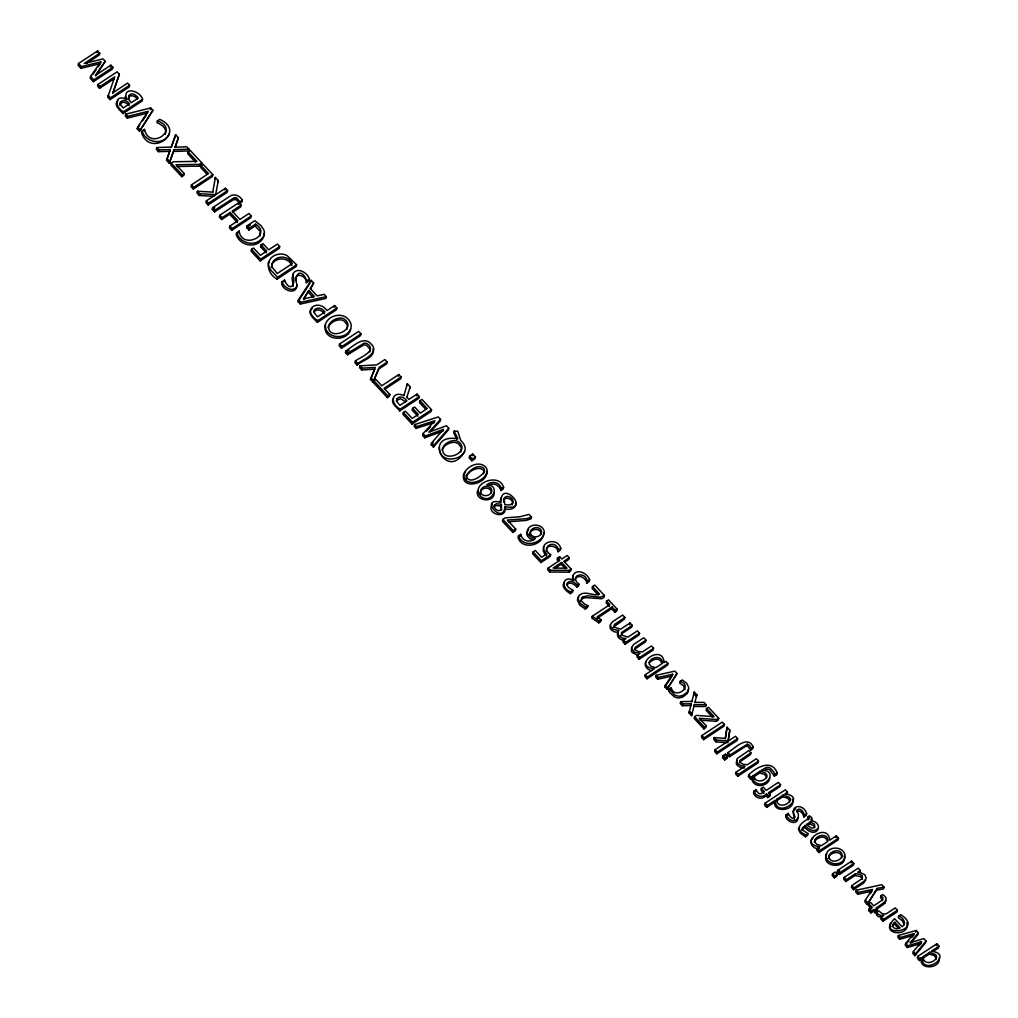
<?xml version="1.0" encoding="UTF-8"?>
<svg xmlns="http://www.w3.org/2000/svg" width="1018" height="1018" viewBox="0 0 1018 1018"><rect width="100%" height="100%" fill="white"/><g stroke="black" fill="none" stroke-linecap="round" stroke-linejoin="round"><path stroke-width="1.5" d="M494.239 492.661C494.532 503.388 475.088 501.48 477.48 490.93M797.832 818.052C797.781 825.776 786.901 822.124 785.654 816.551L786.125 814.782L788.237 813.382C789.23 815.609 792.093 820.139 794.829 817.518L795.033 816.856C788.505 805.009 803.367 802.744 806.663 813.624L806.192 815.405L803.864 816.945C803.355 813.993 799.894 808.763 796.623 811.702M754.3 775.003C753.345 782.753 764.671 782.537 766.898 776.454L766.898 774.952L764.9 772.547L760.115 771.16L754.3 775.003L753.829 776.772L759.644 772.942L764.429 774.329L766.427 776.721L766.439 778.223M503.592 502.001C503.159 495.741 513.059 498.146 512.639 503.363L512.156 504.864M325.404 324.857C324.742 338.37 345.573 340.788 350.497 329.145M271.284 267.556C272.01 257.172 287.916 255.887 291.822 265.38M789.523 802.069L790.044 798.761L789.128 797.247L783.287 794.956L776.836 799.219L776.365 800.988L782.817 796.738L787.614 798.15L789.574 800.53M790.044 798.761L789.993 800.301C787.563 806.358 776.149 807.592 776.836 799.219M935.949 959.401L936.471 956.093L935.555 954.579L929.714 952.288L923.262 956.551L923.135 960.954M936.471 956.093L936.42 957.633C933.99 963.69 922.575 964.924 923.262 956.551M439.394 447.309C438.733 469.145 478.104 456.458 460.747 440.489L457.756 431.263L454.143 431.098L453.672 432.879L456.904 439.216M268.396 262.682C267.543 269.057 274.236 272.926 277.57 277.341L277.1 279.123C264.96 272.633 264.985 255.2 280.115 254.042A10.549 8.869 14.8 0 1 287.051 255.594L296.632 264.756L296.174 266.525L277.1 279.123M296.887 285.269C296.709 295.144 282.851 290.906 281.604 283.513L282.075 281.731L284.544 280.103C290.117 293.489 296.607 283.793 292.688 274.427C296.531 266.131 307.627 272.468 309.459 279.148L308.988 280.93L306.303 282.699C307.08 275.344 293.591 271.551 296.085 280.752M765.651 769.366A4.428 3.716 14.8 0 1 769.761 769.85L774.329 776.072L776.798 774.889L777.256 773.107C772.051 758.55 756.081 767.241 748.777 774.851L748.306 776.632L750.495 778.974L750.966 777.205L752.569 776.149L752.022 779.292A6.693 5.624 14.8 0 0 753.638 782.893C758.385 788.288 769.214 784.98 769.824 777.816M752.569 776.149L752.493 777.51A6.693 5.624 14.8 0 0 754.109 781.111C763.805 791.762 780.157 770.435 761.706 770.117L766.121 767.597A4.428 3.716 14.8 0 1 770.232 768.068L773.718 771.759L774.8 774.291L774.329 776.072M500.067 501.658L500.932 497.878M787.029 793.951L787.499 792.182L785.311 789.828L764.963 803.266L764.493 805.034L766.681 807.389L767.152 805.607L775.105 800.364C770.753 813.967 796.941 811.168 792.259 799.206M775.105 800.364C776.569 820.037 808.521 796.509 784.865 793.913L787.499 792.182M933.391 951.321L938.545 947.923L939.016 946.155L936.827 943.801L917.74 956.398L917.269 958.18L919.458 960.521L919.928 958.752L921.519 957.696C917.485 970.421 940.963 969.251 939.245 957.747M921.519 957.696C922.995 977.369 954.948 953.841 931.292 951.245L939.016 946.155M805.06 825.407L804.589 827.176C807.35 830.803 813.827 834.925 817.518 830.179C820.572 825.483 815.838 820.992 811.231 820.775L811.88 819.859A2.736 2.291 14.8 0 0 811.397 817.301L809.348 815.812L808.101 816.907L808.89 818.612C799.944 823.053 794.015 829.581 805.938 834.989L808.038 833.602L803.075 830.421L802.082 828.296L805.06 825.407C807.821 829.021 814.298 833.144 817.988 828.41M684.898 689.746L683.638 685.865L679.68 683.154L680.151 681.373L682.34 679.935L686.73 683.345L688.728 687.544A9.417 7.915 14.8 0 1 687.494 691.922L683.256 695.243L679.795 696.147A7.8 6.553 14.8 0 1 674.73 695.001L669.055 688.931L671.18 687.532C674.272 700.511 694.378 686.272 680.151 681.373M828.347 858.543C829.123 851.901 841.886 849.534 841.695 857.792M540.902 534.488C541.843 527.973 531.243 527.795 529.869 533.559L529.945 535.239M119.768 105.338L120.404 102.233C122.873 98.81 127.594 100.986 129.579 103.811L123.229 107.997L120.875 105.159L120.404 102.233M725.185 738.826L727.056 727.234L729.842 730.224L727.806 742.822M727.056 727.234L725.452 738.444L714.063 737.554L713.605 739.335L715.934 741.842L726.33 742.695M728.048 741.257L729.842 730.224M128.052 99.51C128.001 93.783 135.661 95.285 137.315 99.344M212.698 192.415L215.358 177.425L218.297 180.58L215.587 194.845M691.782 701.86L694.289 692.036L696.872 694.81L694.861 702.611M691.337 703.782L690.866 705.563L682.315 705.716L680.189 703.438L680.66 701.656L682.785 703.934L691.337 703.782L688.982 712.88L691.566 715.654L694.365 704.647L706.161 704.774L705.69 706.556L693.894 706.428L694.365 704.647M78.539 63.485L78.068 65.267L80.944 68.346L100.349 63.612L100.82 61.843L81.415 66.577L78.539 63.485L97.613 50.9L99.777 53.229L99.306 54.997L86.377 63.536M80.944 68.346L81.415 66.577M100.82 61.843L90.589 76.439L90.118 78.221L93.338 81.669L112.413 69.071L112.871 67.303L110.886 65.165L95.336 75.434L105.248 61.309L103.009 58.904L84.265 63.46L99.777 53.229M97.143 52.681L97.613 50.9M93.338 81.669L93.809 79.888L112.871 67.303M112.883 93.185L119.36 74.263L117.095 71.833L98.021 84.418L97.55 86.199L99.535 88.337L114.27 78.615M105.248 61.309L95.768 75.93M99.535 88.337L100.006 86.555L114.741 76.834L107.755 97.168L110.033 99.611L129.108 87.026L129.579 85.245L127.594 83.107L112.858 92.829L119.36 74.263M110.415 66.946L110.886 65.165M107.755 97.168L108.226 95.387L110.504 97.83L110.033 99.611M117.935 100.807C112.769 104.778 120.557 110.631 123.038 113.583L123.509 111.802L142.571 99.217C140.293 90.653 121.918 85.754 126.69 99.382C114.716 93.541 114.105 107.094 123.509 111.802M125.71 114.169L127.746 116.357L148.234 111.293L137.672 127.034L137.201 128.802L139.53 131.297L152.891 110.3L150.715 107.959L125.71 114.169L125.239 115.95L127.275 118.139L147.775 113.062M127.275 118.139L127.746 116.357M142.571 99.217L142.113 100.986L123.038 113.583M139.53 131.297L152.891 110.3M157.421 120.888C181.14 129.095 149.29 151.198 144.569 129.413L142.036 131.08L141.566 132.862C150.371 158.414 187.108 131.386 159.737 119.36L157.421 120.888L156.95 122.669C161.468 124.336 167.601 128.79 165.26 134.351M144.098 131.182L144.569 129.413M150.244 109.728L150.715 107.959M156.759 147.534L156.288 149.315L158.477 151.657L169.79 151.351L170.261 149.57L158.948 149.875L156.759 147.534L171.189 147.063L175.694 134.796L178.43 137.748L175.032 147.623M158.477 151.657L158.948 149.875M173.607 151.453L188.61 150.957L189.068 149.175L174.078 149.671L169.268 163.262L166.532 160.31L170.261 149.57M175.694 134.796L171.228 147.47M169.268 163.262L174.078 149.671M188.139 151.936L196.919 161.366L173.264 161.76L171.24 163.096L170.769 164.865L181.789 176.699L183.813 175.363L184.271 173.594L176.038 164.751L199.706 164.343L201.869 162.918L190.315 150.499L188.139 151.936L187.681 153.705L195.469 162.091M181.789 176.699L182.247 174.931L184.271 173.594M201.17 165.679L208.512 173.582L191.473 184.831L191.002 186.612L193.318 189.093L212.393 176.508L212.864 174.727L203.193 164.343L201.17 165.679L200.699 167.461L206.998 174.231M177.145 166.494L199.235 166.125L199.706 164.343M193.318 189.093L193.789 187.325L212.864 174.727M201.869 162.918L201.399 164.7L199.235 166.125M212.927 192.109L197.428 191.231L196.958 193.013L199.286 195.507L213.831 196.347M199.286 195.507L199.757 193.738L197.428 191.231M206.374 200.839L205.903 202.62L208.066 204.949L227.141 192.364L227.612 190.582L225.436 188.254L206.374 200.839L208.537 203.18L208.066 204.949M214.9 179.193L215.358 177.425M217.827 182.349L218.297 180.58M238.594 202.022L236.278 199.693L233.287 199.732L214.531 211.884L212.215 209.403L212.686 207.621L229.343 196.627C233.707 193.051 240.032 195.494 242.322 200.253L241.864 202.022L239.459 203.613L239.93 201.831L242.322 200.253M214.531 211.884L215.002 210.115L233.758 197.963L236.749 197.925L239.93 201.831M224.965 190.022L225.436 188.254M219.773 215.243L219.303 217.025L221.631 219.519L229.661 214.213L230.132 212.431L237.907 220.779L229.864 226.085L229.394 227.867L231.71 230.348L250.784 217.763L251.255 215.994L248.939 213.5L239.93 219.443L232.155 211.095L241.164 205.152L238.848 202.658L219.773 215.243L222.089 217.737L221.631 219.519M234.891 199.363L235.362 197.581M231.71 230.348L232.18 228.579L251.255 215.994M238.377 204.44L238.848 202.658M241.164 205.152L240.693 206.921L232.982 212.024M236.647 232.715C240.528 244.778 258.025 247.399 263.827 235.654A10.116 8.513 14.8 0 0 263.764 229.724L260.964 225.602L254.805 220.69L247.081 225.792L246.611 227.561L248.914 230.043L249.385 228.261L255.594 224.164C273.066 235.514 241.66 249.983 239.154 231.061L236.647 232.715L236.189 234.484C240.057 246.547 257.554 249.168 263.357 237.436A10.116 8.513 14.8 0 0 263.866 233.516M238.683 232.842L239.154 231.061M248.914 230.043L255.136 225.945L255.594 224.164M261.015 244.956L266.729 251.102L260.341 255.327L253.533 248.01L251.51 249.346L251.039 251.115L260.163 260.926L279.237 248.341L279.708 246.56L277.392 244.066L268.727 249.792L263.013 243.646L261.015 244.956L260.544 246.738L266.258 252.884M260.163 260.926L260.633 259.145L279.708 246.56M284.073 281.884L284.544 280.103M313.684 283.068L310.172 288.463L317.094 295.894L324.169 294.342L326.333 296.658L325.862 298.427L300.31 304.051L298.007 301.595L298.478 299.814L311.177 280.37L313.684 283.068L310.401 289.163M300.31 304.051L300.781 302.282L298.478 299.814M306.303 282.699L306.774 280.917C301.557 266.78 292.993 274.249 297.243 285.574C294.075 293.235 283.653 287.967 282.075 281.731M310.706 282.151L311.177 280.37M303.708 299.496L308.836 290.512L314.409 296.493L303.389 298.923L308.836 290.512M312.373 308.352C305.833 312.462 314.435 319.143 317.361 322.375L317.832 320.606L336.894 308.009L334.604 305.553L327.032 310.554C317.654 297.867 300.781 310.49 317.832 320.606M334.133 307.321L334.604 305.553M336.894 308.009L336.436 309.79L317.361 322.375M339.592 343.995L339.121 345.764L341.437 348.258L360.512 335.673L360.983 333.891L358.667 331.397L339.592 343.995L341.908 346.476L341.437 348.258M345.496 352.622L345.967 350.841C352.584 346.998 363.591 334.922 371.265 344.122C380.198 353.004 362.866 359.748 357.687 363.439L357.229 365.22L354.9 362.726L355.371 360.945C359.685 357.522 377.933 350.828 367.129 343.702A3.805 3.207 14.8 0 0 364.037 343.231L348.003 353.03L347.532 354.798L345.496 352.622L349.123 350.23M359.952 365.869L359.481 367.651L361.632 369.954L374.815 369.19L370.45 379.421L373.097 382.272L378.747 369.076L386.713 363.82L387.184 362.039L384.868 359.558L376.851 364.838L359.952 365.869L362.103 368.185L375.286 367.409L370.45 379.421M361.632 369.954L362.103 368.185M373.097 382.272L379.218 367.294L387.184 362.039M373.937 380.897L373.466 382.666L387.374 397.618L389.398 396.282L389.869 394.5L384.079 388.278L401.117 377.016L398.801 374.535L381.75 385.784L375.96 379.561L373.937 380.897L387.845 395.837L387.374 397.618M398.331 376.304L398.801 374.535M401.117 377.016L400.659 378.798L384.919 389.181M393.686 398.063C389.576 402.848 397.376 407.62 399.756 410.916L400.227 409.147L419.301 396.549L417.011 394.081L408.943 399.412L406.78 397.084M406.882 385.491L407.353 383.71L410.19 386.764L409.72 388.545M419.925 400.736L427.216 408.562L420.307 413.117L414.593 406.984L412.595 408.307L418.309 414.441L412.188 418.474L405.38 411.157L403.357 412.494L402.886 414.275L412.01 424.086L431.085 411.488L431.556 409.72L421.948 399.4L419.925 400.736L419.454 402.517L425.702 409.223M412.595 408.307L412.125 410.089L417.838 416.209M416.54 395.862L417.011 394.081M412.01 424.086L412.481 422.305L431.556 409.72M419.301 396.549L418.831 398.331L399.756 410.916M430.436 431.67L440.107 421.197L440.578 419.416L438.274 416.935L414.619 424.608L414.148 426.377L416.044 428.413L434.495 422.47M416.044 428.413L416.502 426.631L434.966 420.689L423.017 433.63L422.546 435.411L424.773 437.804L442.919 431.161L443.39 429.392L425.244 436.022L424.773 437.804M440.578 419.416L428.756 432.217L446.469 425.753L448.773 428.222L448.302 429.99L433.426 447.106L431.199 444.701L431.67 442.932L443.39 429.392M433.426 447.106L433.897 445.324L448.773 428.222M469.591 456.115L469.12 457.884L471.843 460.81L475.024 458.711L475.495 456.942L472.772 454.015L469.591 456.115L472.314 459.042L471.843 460.81M472.301 455.784L472.772 454.015M489.836 484.784C494.532 482.532 499.609 485.828 500.983 490.536L501.454 488.755L503.605 487.342C499.316 471.703 469.082 484.084 480.878 496.415C491.109 505.208 501.849 485.192 486.82 484.81C491.694 480.509 499.813 482.061 501.454 488.755M503.605 487.342L503.134 489.111L500.983 490.536M492.445 504.215C485.001 513.721 507.6 520.707 505.004 506.659C532.656 512.181 500.309 477.569 501.021 502.37C478.206 496.402 502.981 526.115 505.004 506.659M502.867 519.434L502.396 521.203L512.881 532.478L515.273 530.9L515.744 529.118L507.333 520.083L526.713 518.658L531.472 517.093L528.978 514.395L519.727 516.8L505.259 517.857L502.867 519.434L513.352 530.696L512.881 532.478M518.493 535.824C522.781 548.498 542.085 543.956 544.35 532.567C544.057 523.672 529.106 522.272 527.273 530.938A6.961 5.853 14.8 0 0 528.202 534.628L531.88 537.72L535.404 538.446C530.48 543.128 522.107 541.423 520.72 534.361L518.493 535.824L518.035 537.593C522.209 550.903 544.045 545.19 543.688 532.758M520.249 536.13L520.72 534.361M531.472 517.093L531.014 518.862L526.242 520.427L508.287 521.776M546.704 553.957L541.678 557.279L535.315 550.445L533.101 551.909L532.63 553.69L540.902 562.572L550.178 556.452L550.649 554.67C539.209 547.264 555.434 538.242 558.526 549.949L558.055 551.718L560.32 550.229L560.791 548.447C557.355 535.366 535.43 543.281 546.704 553.957L546.233 555.739M540.902 562.572L541.372 560.791L550.649 554.67M557.546 558.055L559.735 560.409L548.129 568.069L547.659 569.838L549.707 572.04L568.808 572.18L570.729 570.907L571.2 569.126L563.845 561.236L569.24 557.673L567.204 555.472L561.809 559.035L559.62 556.693L557.546 558.055L557.075 559.836L558.526 561.402M549.707 572.04L550.178 570.258L548.129 568.069M559.149 558.462L559.62 556.693M555.103 568.222L561.16 564.226L561.631 562.445L566.988 568.209L553.143 568.044L561.631 562.445M569.24 557.673L568.782 559.442L564.456 562.292M568.808 572.18L569.278 570.398L571.2 569.126M564.214 582.576C560.765 586.902 566.962 591.534 570.271 593.647L570.742 591.865L572.956 590.402L568.286 587.246L566.784 584.357L567.141 583.161C570.131 579.344 575.005 582.309 577.257 585.325L576.786 587.106C574.534 584.09 569.66 581.125 566.67 584.93M572.956 590.402L572.485 592.183L570.271 593.647M576.786 587.106L578.504 585.974L578.975 584.192C568.12 575.335 585.706 570.08 587.233 581.367L586.775 583.136L589.142 581.571L589.613 579.802C587.45 573.007 576.061 567.599 572.676 576.163L573.847 580.54C562.458 574.432 560.256 588.379 570.742 591.865M578.873 597.019A6.223 5.23 14.8 0 0 577.473 600.2L579.726 605.112L585.235 608.955L585.706 607.186L587.946 605.71L584.637 604.145L581.354 600.887L581.533 597.999L582.754 596.841L587.882 595.81L600.315 597.21L604.463 595.505L594.741 585.057L592.514 586.533L592.043 588.315L598.126 594.843M587.946 605.71L587.475 607.479L585.235 608.955M614.859 612.263L616.768 611.004L617.239 609.235L608.51 599.856L606.613 601.116L609.871 604.628L592.234 616.272L591.763 618.053L598.8 622.863L600.76 621.578L601.231 619.797L597.006 616.921L612.06 606.982L615.33 610.495L614.859 612.263L611.589 608.751L612.06 606.982M604.463 595.505L603.992 597.286L601.765 598.762L585.401 597.604L582.283 598.622L580.591 601.154M598.8 622.863L599.271 621.095L601.231 619.797M606.613 601.116L606.143 602.898L609.4 606.41M618.664 630.473C615.432 634.977 621.845 639.177 626.019 638.388L623.398 640.118L622.927 641.9L625.103 644.241L625.561 642.46L623.398 640.118C618.333 639.838 615.674 634.545 618.664 630.473L613.052 629.251L610.558 626.414L610.316 624.747L612.492 621.794L622.672 615.076L624.861 617.43L624.39 619.198L613.218 627.279M629.557 624.747L630.027 622.978L632.216 625.319L631.745 627.101L621.96 633.552L620.636 636.046M632.216 625.319L621.476 632.585L621.68 635.143L628.004 637.077L637.383 630.88L639.558 633.221L639.088 635.003L625.103 644.241M639.126 659.308L639.597 657.526L653.594 648.301L651.418 645.959L642.358 651.94L638.235 651.495L635.537 649.904A2.265 1.909 14.8 0 1 635.499 647.181L645.959 640.106L643.783 637.764L633.73 644.394L631.567 647.435L631.784 649.179L634.278 652.042L640.042 653.467L637.421 655.198L636.95 656.966L639.126 659.308L653.123 650.069L653.594 648.301M645.959 640.106L645.488 641.874L635.028 648.95A2.265 1.909 14.8 0 0 634.43 649.853M645.297 674.68L644.827 676.448L647.003 678.79L667.503 665.25L667.973 663.481L666.065 661.433L664.054 662.285C662.578 642.625 630.626 666.103 654.269 668.75L645.297 674.68L647.461 677.008L647.003 678.79M656.126 675.303L655.656 677.072L657.692 679.26L672.249 676.016L672.72 674.234L658.162 677.479L656.126 675.303L674.858 671.142L677.034 673.483L667.019 689.288L664.856 686.946L665.327 685.178L672.72 674.234M657.692 679.26L658.162 677.479M667.019 689.288L677.034 673.483M688.257 689.326A9.417 7.915 14.8 0 1 687.023 693.703L682.785 697.012L679.337 697.915A7.8 6.553 14.8 0 1 674.26 696.77L669.895 692.711L668.584 690.713L669.055 688.931M682.315 705.716L682.785 703.934M694.289 692.036L693.818 693.805L696.401 696.579L696.872 694.81M688.982 712.88L689.44 711.098L692.024 713.872L691.566 715.654M706.581 708.541L714.14 716.659L696.541 715.412L694.632 716.672L694.161 718.453L703.922 728.926L705.83 727.679L706.301 725.898L699.226 718.301L716.825 719.548L718.733 718.288L708.49 707.281L706.581 708.541L706.11 710.322L712.587 717.283M701.924 735.518L701.453 737.299L703.629 739.641L723.976 726.203L724.447 724.434L722.271 722.093L701.924 735.518L704.1 737.859L703.629 739.641M703.922 728.926L704.392 727.157L706.301 725.898M700.219 720.171L716.354 721.317L716.825 719.548M718.733 718.288L718.263 720.057L716.354 721.317M715.934 741.842L716.405 740.073L714.063 737.554M715.132 749.719L714.661 751.5L716.837 753.829L737.185 740.404L737.656 738.623L735.48 736.294L715.132 749.719L717.308 752.06L716.837 753.829M722.933 755.89L722.462 757.659L724.651 760.013L727.183 758.334L727.654 756.552L725.465 754.211L722.933 755.89L725.121 758.232L724.651 760.013M725.007 755.992L725.465 754.211M728.01 752.531L727.539 754.313L729.728 756.654L745.558 746.372L747.975 746.245L750.686 750.139L752.696 748.815L753.155 747.034C747.836 734.296 734.131 748.815 728.01 752.531L730.199 754.885L729.728 756.654M736.039 772.178L735.569 773.96L737.745 776.289L758.092 762.864L758.563 761.082L756.387 758.754L747.327 764.734L743.216 764.276L740.506 762.698A2.265 1.909 14.8 0 1 740.468 759.962L750.928 752.887L748.764 750.559L737.185 758.588L736.752 761.973L737.859 763.665L740.9 765.651L745.023 766.249L736.039 772.178L738.215 774.52L737.745 776.289M746.894 745.978L747.365 744.196L749.579 745.38L751.144 748.357L750.686 750.139M750.928 752.887L750.457 754.669L739.997 761.744A2.265 1.909 14.8 0 0 739.412 762.647M769.201 793.671L780.081 786.494L780.551 784.725L778.376 782.371L766.287 790.35L763.296 787.13L761.388 788.39L764.378 791.61L760.968 793.696L758.804 793.633L755.929 789.892L753.918 791.215L753.447 792.997C755.432 798.43 762.1 799.97 766.096 795.732L766.567 793.964L768.259 795.783L767.788 797.565L766.096 795.732M759.644 772.942L760.115 771.16M755.458 791.66L755.929 789.892M761.388 788.39L760.917 790.172L763.907 793.391M780.551 784.725L768.463 792.704L770.168 794.524L769.697 796.305L767.788 797.565M782.817 796.738L783.287 794.956M787.767 815.163L788.237 813.382M803.864 816.945L804.335 815.163C803.826 812.211 800.364 806.981 797.094 809.921L796.852 810.646C802.795 820.915 790.337 824.873 786.125 814.782M808.941 817.95L808.47 819.732L807.63 818.688L808.101 816.907M799.028 827.494L798.392 829.148L800.301 833.029L805.467 836.771L805.938 834.989M807.299 825.394L809.704 823.804L810.175 822.022L814.413 824.135L814.833 826.909L812.682 828.079L810.939 827.799L806.561 824.415L810.175 822.022M808.038 833.602L807.567 835.384L805.467 836.771M817.25 848.427L816.78 850.208L818.956 852.537L838.043 839.939L838.514 838.17L836.338 835.829L829.657 840.232C828.181 820.559 796.241 844.049 819.884 846.696L817.25 848.427L819.426 850.768L818.956 852.537M835.867 837.61L836.338 835.829M832.597 873.711L832.126 875.493L834.302 877.834L836.834 876.154L837.305 874.373L835.129 872.044L832.597 873.711L834.773 876.053L834.302 877.834M837.203 872.146L837.674 870.365L851.659 861.126L853.835 863.468L853.364 865.236L839.379 874.475L837.203 872.146L839.748 870.466M839.379 874.475L839.85 872.706L853.835 863.468M860.375 870.479L857.741 872.222L859.943 872.35L860.375 870.479L858.199 868.15L844.202 877.389L843.731 879.158L845.907 881.499L854.98 875.505L860.617 876.6L862.437 879.374M845.907 881.499L846.378 879.717L855.451 873.737L859.561 874.182L862.259 875.747L862.31 878.496L851.824 885.584L851.366 887.352L853.529 889.694L863.582 883.051L865.771 880.01M851.201 862.908L851.659 861.126M854.98 875.505L855.451 873.737M853.529 889.694L854 887.912L864.053 881.283L866.242 878.229L864.906 874.793L859.943 872.35M856.176 890.254L858.238 892.455L872.439 889.439L865.325 900.077L864.855 901.859L867.209 904.391L876.574 890.165L883.599 888.892L884.069 887.123L881.804 884.693L856.176 890.254L855.705 892.022L857.767 894.237L871.968 891.208L870.39 893.575M857.767 894.237L858.238 892.455M867.209 904.391L877.032 888.396L884.069 887.123M868.736 903.742L868.265 905.524L871.408 908.896L871.879 907.114L868.736 903.742L870.644 902.482L873.775 905.855L882.606 899.81L882.975 897.812L881.041 895.725L882.784 894.567L884.858 896.234L886.054 897.991L885.698 901.363L875.951 908.196L877.452 909.799L876.982 911.581L875.073 912.841L873.584 911.225L874.042 909.456L875.544 911.059L875.073 912.841M871.879 907.114L869.092 908.947L868.621 910.728L871.039 912.904L873.584 911.225M876.574 890.165L877.032 888.396M871.039 912.904L871.51 911.123L874.042 909.456M876.523 912.535L877.147 913.324A5.904 4.963 14.8 0 0 881.83 915.487L883.84 915.411L881.206 917.154L880.735 918.923L882.911 921.265L896.909 912.026L897.38 910.245L895.204 907.916L885.978 913.999L882.275 913.744L878.89 910.97L876.523 912.535L876.676 915.093A5.904 4.963 14.8 0 0 881.372 917.269M881.041 895.725L880.57 897.507L882.619 900.612M882.911 921.265L883.382 919.483L897.38 910.245M892.035 926.622L894.809 922.244L900.103 927.92L896.324 928.95L893.397 927.5L892.506 924.84L894.809 922.244M898.729 915.958C903.017 917.549 907.242 923.351 902.101 926.774L894.542 918.643C874.996 938.978 926.393 931.19 900.739 914.635L898.729 915.958L898.258 917.74L902.444 920.756L904.099 924.7M910.55 943.381L917.918 934.6L918.389 932.832L916.213 930.477L898.309 935.517L897.838 937.298L899.696 939.296L913.553 935.377L914.024 933.608L900.166 937.527L899.696 939.296M914.024 933.608L905.664 943.431L905.193 945.2L907.369 947.542L921.048 943.431L921.519 941.663L907.84 945.76L907.369 947.542M915.742 932.259L916.213 930.477M921.519 941.663L913.299 951.639L912.841 953.408L914.966 955.698L925.527 942.77L925.998 941.001L923.797 938.634L910.092 942.706L918.389 932.832M914.966 955.698L915.436 953.917L925.998 941.001M922.792 958.32L929.243 954.07L929.714 952.288M936.356 945.582L936.827 943.801M403.841 395.773L407.353 383.71M464.577 451.483C447.335 482.048 421.096 433.134 457.922 438.733L454.143 431.098M259.946 235.922L260.099 231.366L255.136 225.945M794.358 819.286L793.047 811.384L795.694 808.496M406.793 397.389L410.19 386.764M178.43 137.748L175.02 147.19L186.879 146.821L189.068 149.175M166.532 160.31L169.79 151.351M575.068 579.56C577.575 573.35 586.228 577.626 586.775 583.136M645.756 662.031C643.669 666.014 647.817 670.34 651.774 670.569M483.474 473.79L483.894 472.696A3.907 3.283 14.8 0 0 482.99 469.756C477.073 465.455 465.468 472.708 466.066 479.465M369.865 351.961L370.018 349.123L366.658 345.484A3.805 3.207 14.8 0 0 363.566 345.013L347.532 354.798M801.611 830.077L804.589 827.176M328.089 327.58C329.819 322.91 335.037 320.021 339.847 319.805A6.795 5.714 14.8 0 1 344.517 321.395L347.431 325.226L346.871 329.425M442.079 450.045C443.823 445.388 449.027 442.499 453.85 442.283A6.795 5.714 14.8 0 1 458.507 443.873L461.421 447.704L460.861 451.903M631.745 647.575L631.313 650.947L632.42 652.653L637.383 655.108L639.597 657.526M736.727 760.37L736.281 763.742L737.401 765.434L740.43 767.419L744.552 768.03M572.918 576.188L572.358 579.98M543.701 546.59L543.243 550.878L544.846 554.072M610.507 624.963L610.087 628.195L611.22 629.887L614.198 631.809L618.193 632.254M463.432 475.393L465.43 472.034M292.955 274.618L292.077 278.296L293.26 286.312M486.706 472.963C483.703 481.998 465.404 487.647 463.546 475.33M826.705 853.987C819.897 867.336 847.294 870.034 844.278 855.782M169.217 134.032C163.389 145.778 145.968 143.08 142.036 131.08M268.459 262.784L269.401 261.232M814.285 842.077C816.449 837.56 825.025 834.302 827.112 840.537M298.007 301.595L309.854 283.449M137.201 128.802L139.848 124.87M142.482 120.938L146.007 115.683M664.856 686.946L671.435 677.237M890.635 923.186C883.688 935.898 911.008 936 906.669 922.842M92.676 74.569L96.086 69.695M97.792 67.264L100.349 63.612M919.216 945.646L921.048 943.431M528.533 529.347L526.802 532.707A6.961 5.853 14.8 0 0 527.744 536.397L529.933 538.687L533.076 540.011M907.051 943.024L908.909 940.836M911.695 937.565L913.553 935.377M431.199 444.701L433.159 442.448M426.529 431.098L430.512 426.784M119.946 104.001C122.402 100.578 127.123 102.767 129.121 105.579M493.921 506.989L495.97 505.564L500.958 505.984L501.403 510.043M396.256 400.761L400.379 398.712L405.698 401.716M813.267 837.649C807.414 841.746 813.382 850.043 819.414 848.465M313.773 312.042C316.725 308.098 322.159 310.248 324.513 313.684M807.63 818.688L808.877 817.594M649.688 662.553C652.563 659.091 659.753 657.043 661.509 662.591M110.504 97.83L129.579 85.245M208.537 203.18L227.612 190.582M212.215 209.403L214.773 207.71M222.089 217.737L230.132 212.431M246.611 227.561L250.466 225.016M260.544 246.738L262.542 245.414M277.57 277.341L296.632 264.756M306.774 280.917L309.459 279.148M341.908 346.476L360.983 333.891M357.229 365.22C361.441 360.296 375.451 357.992 372.995 349.059M387.845 395.837L389.869 394.5M472.314 459.042L475.495 456.942M513.352 530.696L515.744 529.118M558.526 549.949L560.791 548.447M577.257 585.325L578.975 584.192M587.233 581.367L589.613 579.802M596.535 618.689L611.589 608.751M615.33 610.495L617.239 609.235M624.861 617.43L614.134 624.683L614.299 627.203L620.649 629.162L630.027 622.978M625.561 642.46L639.558 633.221M647.461 677.008L667.973 663.481M668.584 690.713L670.709 689.313M704.1 737.859L724.447 724.434M717.308 752.06L737.656 738.623M725.121 758.232L727.654 756.552M730.199 754.885L747.365 744.196M751.144 748.357L753.155 747.034M738.215 774.52L758.563 761.082M750.495 778.974L752.098 777.917M766.567 793.964C762.571 798.188 755.903 796.661 753.918 791.215M768.259 795.783L770.168 794.524M766.681 807.389L774.634 802.133M804.335 815.163L806.663 813.624M819.426 850.768L838.514 838.17M834.773 876.053L837.305 874.373M875.48 909.965L885.227 903.131L885.584 899.772M875.544 911.059L877.452 909.799M919.458 960.521L921.061 959.465M774.8 774.291L777.256 773.107M300.781 302.282L326.333 296.658M680.66 701.656L691.909 701.427M550.178 570.258L569.278 570.398M694.938 702.344L703.972 702.433L706.161 704.774M199.757 193.738L215.752 194.642M716.405 740.073L728.277 741.04M929.243 954.07L934.04 955.482L936 957.862M504.534 508.427C508.733 510.743 516.966 508.809 515.553 502.816M809.704 823.804L813.942 825.916L814.654 827.774M403.866 395.468C390.963 390.365 389.919 403.675 400.227 409.147M585.706 607.186L580.196 603.343L577.944 598.419A6.223 5.23 14.8 0 1 579.344 595.25C585.223 590.058 592.985 596.586 599.602 594.156L592.514 586.533M592.234 616.272L599.271 621.095M869.092 908.947L871.51 911.123M247.081 225.792L249.385 228.261M308.365 292.281L313.01 297.281M561.16 564.226L565.448 568.833M894.338 924.013L898.576 928.556M577.639 585.045L578.504 585.974M229.661 214.213L237.436 222.56M665.327 685.178L667.49 687.506M694.632 716.672L704.392 727.157M748.777 774.851L750.966 777.205M837.674 870.365L839.85 872.706M844.202 877.389L846.378 879.717M851.824 885.584L854 887.912M865.325 900.077L867.68 902.61M881.206 917.154L883.382 919.483M898.309 935.517L900.166 937.527M905.664 943.431L907.84 945.76M913.299 951.639L915.436 953.917M917.74 956.398L919.928 958.752M90.589 76.439L93.809 79.888M98.021 84.418L100.006 86.555M137.672 127.034L139.988 129.515M167.003 158.541L169.739 161.48M171.24 163.096L182.247 174.931M191.473 184.831L193.789 187.325M212.686 207.621L215.002 210.115M229.864 226.085L232.18 228.579M251.51 249.346L260.633 259.145M345.967 350.841L348.003 353.03M355.371 360.945L357.687 363.439M370.921 377.64L373.568 380.49M403.357 412.494L412.481 422.305M414.619 424.608L416.502 426.631M423.017 433.63L425.244 436.022M431.67 442.932L433.897 445.324M533.101 551.909L541.372 560.791M764.963 803.266L767.152 805.607M558.055 551.718C557.533 544.783 544.961 543.956 546.399 551.501M753.804 778.07L754.033 779.241M663.431 661.407L663.672 662.705M480.191 494.239C479.262 488.156 489.111 485.459 491.261 491.452L491.3 493.17M125.227 96.608L125.329 98.708M486.515 471.436A6.935 5.828 14.8 0 1 486.604 473.039M810.926 819.07A2.736 2.291 14.8 0 1 811.651 820.762M826.018 854.98C825.585 865.644 842.879 866.992 845.055 856.914C845.564 846.225 828.156 844.876 826.018 854.98M504.088 498.782L504.852 504.699L510.043 504.979L512.627 503.083L513.11 501.581C513.263 497.217 505.857 493.984 504.088 498.782M324.933 326.625C324.271 342.137 349.874 341.984 351.07 327.185A10.384 8.729 14.8 0 0 349.81 321.344C343.944 310.884 326.167 314.931 324.933 326.625M271.819 264.12L272.239 267.365L277.265 273.511L292.293 263.598C288.285 254.869 274.847 254.984 271.819 264.12M649.14 662.349L649.09 663.889L651.049 666.281L655.859 667.706L662.298 663.443C663.023 655.058 651.571 656.279 649.14 662.349M814.756 840.295L814.693 841.835L816.652 844.227L821.462 845.64L827.914 841.39C828.627 833.004 817.174 834.226 814.756 840.295M466.257 475.648C468.064 485.357 482.252 476.64 484.364 470.927A3.907 3.283 14.8 0 0 483.461 467.975C477.506 463.674 469.145 470.481 466.257 475.648M328.559 325.798C327.605 341.844 357.178 330.112 344.987 319.614A6.795 5.714 14.8 0 0 340.317 318.023C335.507 318.252 330.29 321.128 328.559 325.798M828.932 855.871C828.817 863.722 840.206 861.966 842.166 856.011C842.319 848.172 830.828 849.877 828.932 855.871M442.537 448.276C441.57 464.323 471.169 452.603 458.978 442.092A6.795 5.714 14.8 0 0 454.321 440.501C449.498 440.718 444.293 443.606 442.537 448.276M541.5 531.752C541.143 537.466 532.465 538.891 530.403 533.47L530.34 531.778C531.765 526.611 540.876 525.822 541.5 531.752M480.687 490.549C479.643 497.166 490.421 497.178 491.77 491.389L491.732 489.683C489.76 484.644 482.074 485.497 480.687 490.549M128.815 95.845L129.133 99.866L131.297 102.678L138.257 98.084C136.412 95.081 131.271 91.595 128.815 95.845M396.727 398.992L397.084 401.932L399.959 405.342L406.92 400.748C404.68 397.567 399.552 395.137 396.727 398.992M463.903 473.624C459.449 490.434 487.698 484.644 487.075 471.258A6.935 5.828 14.8 0 0 485.395 466.74C478.625 460.505 467.198 466.231 463.903 473.624M494.392 505.208L494.15 506.366C494.506 509.522 499.176 512.436 501.48 509.407L501.429 504.203L496.44 503.783L494.392 505.208M314.231 310.261L314.549 313.251L317.552 316.802L324.984 311.902C322.63 308.479 317.196 306.329 314.231 310.261"/></g></svg>
